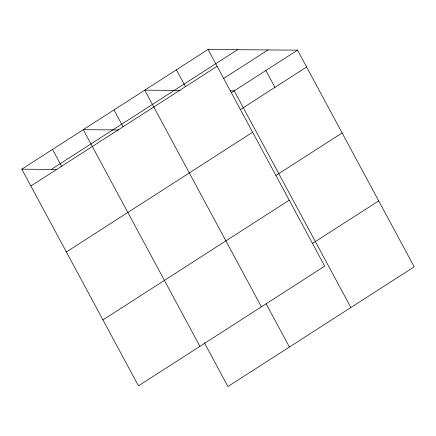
<?xml version="1.0" encoding="UTF-8"?>
<svg xmlns="http://www.w3.org/2000/svg" width="436" height="436" viewBox="0 0 436 436"><rect width="100%" height="100%" fill="white"/><g stroke="black" fill="none" stroke-linecap="round" stroke-linejoin="round"><path stroke-width="0.65" d="M208.054 49.459L324.716 266.124L138.463 385.844L21.8 169.179L208.054 49.459L297.537 50.156L414.2 266.821L227.946 386.541L204.38 342.783M51.328 169.408L237.582 49.688M30.869 186.019L217.123 66.299M223.341 78.638L268.009 49.927M231.363 92.694L297.537 50.156M240.432 109.534L306.606 67.002M66.376 251.959L252.629 132.239M275.939 175.474L342.113 132.942M102.956 319.899L289.21 200.179M312.519 243.413L378.693 200.882M180.21 90.437L144.73 90.159L261.393 306.83M230.186 90.83L234.208 90.862L350.871 307.527M118.745 129.944L83.265 129.666L199.928 346.337M21.8 169.179L56.62 169.451M265.873 70.512L274.942 87.353M176.389 69.809L185.458 86.65M266.167 303.876L289.411 347.034M113.998 109.916L123.066 126.756M52.533 149.423L61.601 166.263"/></g></svg>
